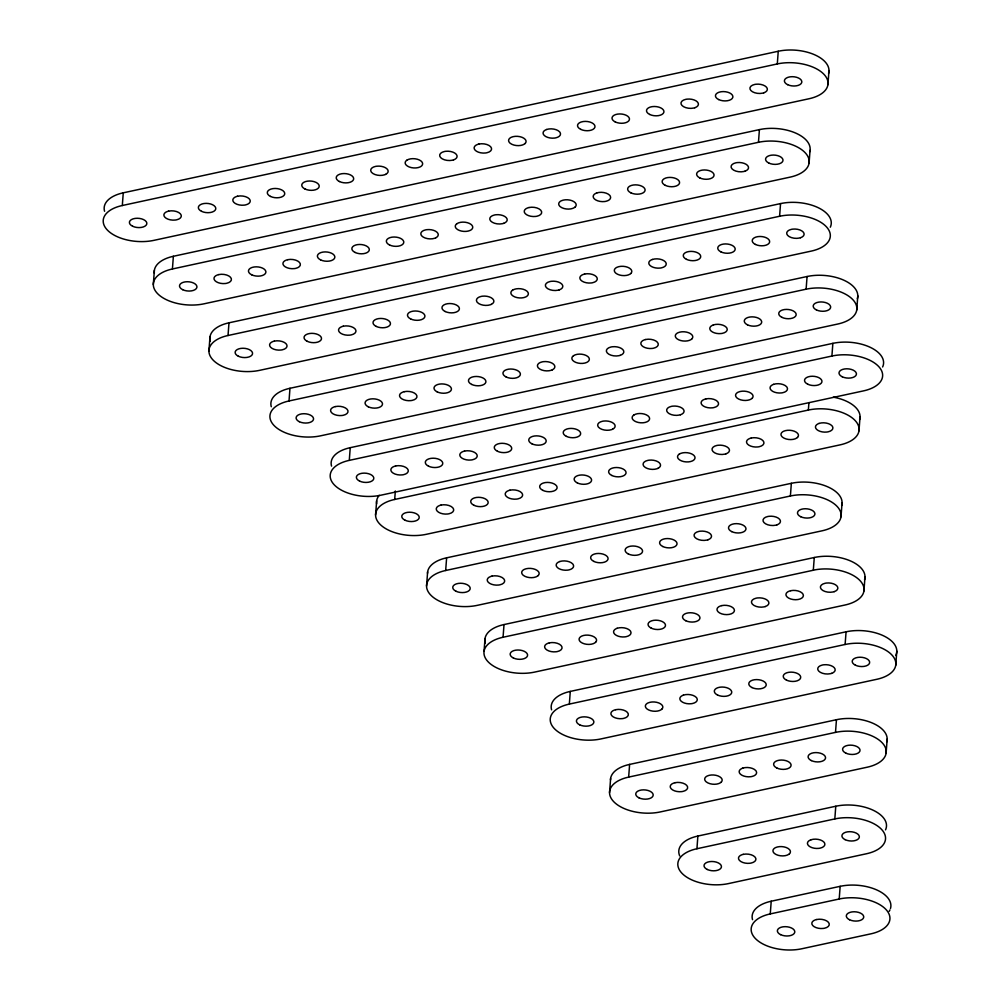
<?xml version="1.0" encoding="UTF-8"?>
<svg xmlns="http://www.w3.org/2000/svg" width="1000" height="1000" viewBox="0 0 1000 1000"><rect width="100%" height="100%" fill="white"/><g stroke="black" fill="none" stroke-linecap="round" stroke-linejoin="round"><path stroke-width="1.5" d="M122.312 205.512L777.3 63.938A34.987 18.538 4.3 0 1 824.25 74.625A34.987 18.538 4.3 0 1 808.925 98.775L153.925 240.35A34.987 18.538 4.3 0 1 106.988 229.662A34.987 18.538 4.3 0 1 122.312 205.512L123.263 192.825L778.25 51.25A34.987 18.538 4.3 0 1 814.625 54.763A34.987 18.538 4.3 0 1 828.55 73.463M153.312 284.488L154.375 270.35M172.425 268.975L758.462 142.3A34.987 18.538 4.3 0 1 805.413 152.988A34.987 18.538 4.3 0 1 790.088 177.138L204.037 303.812A34.987 18.538 4.3 0 1 157.1 293.125A34.987 18.538 4.3 0 1 172.425 268.975L173.375 256.288L759.412 129.613A34.987 18.538 4.3 0 1 795.788 133.125A34.987 18.538 4.3 0 1 809.712 151.825M208.912 351L209.988 336.875M228.025 335.5L779.6 216.262A34.987 18.538 4.3 0 1 826.55 226.962A34.987 18.538 4.3 0 1 811.213 251.112L259.65 370.337A34.987 18.538 4.3 0 1 212.7 359.65A34.987 18.538 4.3 0 1 228.025 335.5L228.988 322.812L780.55 203.588A34.987 18.538 4.3 0 1 818.025 207.6A34.987 18.538 4.3 0 1 830.3 227.2M289.025 400.962L806.112 289.188A34.987 18.538 4.3 0 1 853.062 299.887A34.987 18.538 4.3 0 1 837.738 324.038L320.637 435.812A34.987 18.538 4.3 0 1 273.688 425.112A34.987 18.538 4.3 0 1 289.025 400.962L289.975 388.288L807.075 276.512A34.987 18.538 4.3 0 1 843.45 280.025A34.987 18.538 4.3 0 1 857.362 298.725M349.288 460.363L831.912 356.037A34.987 18.538 4.3 0 1 878.863 366.725A34.987 18.538 4.3 0 1 863.525 390.875L380.9 495.2A34.987 18.538 4.3 0 1 333.963 484.513A34.987 18.538 4.3 0 1 349.288 460.363L350.238 447.675L832.862 343.35A34.987 18.538 4.3 0 1 870.325 347.362A34.987 18.538 4.3 0 1 882.613 366.975M375.575 514.975L376.65 500.838M394.688 499.462L808.363 410.05A34.987 18.538 4.3 0 1 855.312 420.737A34.987 18.538 4.3 0 1 839.987 444.888L426.312 534.312A34.987 18.538 4.3 0 1 379.363 523.612A34.987 18.538 4.3 0 1 394.688 499.462L395.325 491.012M426.55 586.013L427.625 571.875M445.662 570.5L790.4 495.988A34.987 18.538 4.3 0 1 837.337 506.675A34.987 18.538 4.3 0 1 822.013 530.825L477.287 605.35A34.987 18.538 4.3 0 1 430.337 594.65A34.987 18.538 4.3 0 1 445.662 570.5L446.625 557.825L791.35 483.3A34.987 18.538 4.3 0 1 827.725 486.825A34.987 18.538 4.3 0 1 841.637 505.525M484.062 651.3L485.012 638.625M503.062 637.25L815.812 569.7A34.987 18.538 4.3 0 1 855.713 576.987L857.412 578.225A34.987 18.538 4.3 0 1 862.35 583.675L863.1 585.125A34.987 18.538 4.3 0 1 844.938 605.025L534.675 672.087A34.987 18.538 4.3 0 1 487.738 661.4A34.987 18.538 4.3 0 1 503.062 637.25L504.012 624.562L814.275 557.5A34.987 18.538 4.3 0 1 850.65 561.013A34.987 18.538 4.3 0 1 864.562 579.712M569.338 704.087L845.113 644.475A34.987 18.538 4.3 0 1 892.062 655.163A34.987 18.538 4.3 0 1 876.737 679.312L600.95 738.925A34.987 18.538 4.3 0 1 554 728.238A34.987 18.538 4.3 0 1 569.338 704.087L570.288 691.413L846.075 631.8A34.987 18.538 4.3 0 1 883.538 635.812A34.987 18.538 4.3 0 1 895.825 655.413M609.55 792.613L610.612 778.475M628.663 777.1L835.5 732.387A34.987 18.538 4.3 0 1 882.45 743.075A34.987 18.538 4.3 0 1 867.113 767.225L660.275 811.938A34.987 18.538 4.3 0 1 613.325 801.25A34.987 18.538 4.3 0 1 628.663 777.1L629.612 764.412L836.45 719.712A34.987 18.538 4.3 0 1 872.825 723.225A34.987 18.538 4.3 0 1 886.737 741.925M696.925 848.737L834.825 818.925A34.987 18.538 4.3 0 1 881.762 829.613A34.987 18.538 4.3 0 1 866.438 853.763L728.55 883.575A34.987 18.538 4.3 0 1 681.6 872.887A34.987 18.538 4.3 0 1 696.925 848.737L697.875 836.05L835.775 806.237A34.987 18.538 4.3 0 1 873.238 810.263A34.987 18.538 4.3 0 1 885.525 829.862M758.462 142.3L759.412 129.613M777.3 63.938L778.25 51.25M779.6 216.262L780.55 203.588M809.087 163.075L810.037 150.4M790.4 495.988L791.35 483.3M806.112 289.188L807.075 276.512M827.925 84.712L828.988 70.588M770.263 913.913L839.212 899A34.987 18.538 4.3 0 1 886.162 909.7A34.987 18.538 4.3 0 1 870.837 933.85L801.888 948.75A34.987 18.538 4.3 0 1 754.938 938.062A34.987 18.538 4.3 0 1 770.263 913.913L771.225 901.225L840.163 886.325A34.987 18.538 4.3 0 1 876.538 889.837A34.987 18.538 4.3 0 1 890.462 908.538M808.363 410.05L808.9 403M813.312 570.175L814.275 557.5M831.912 356.037L832.862 343.35M841.012 516.775L842.075 502.638M856.737 309.975L857.8 295.837M835.5 732.387L836.45 719.712M858.988 430.825L860.05 416.7M845.113 644.475L846.075 631.8M834.825 818.925L835.775 806.237M839.212 899L840.163 886.325M863.938 590.962L865 576.825M886.112 753.175L887.175 739.038M895.738 665.263L896.8 651.125M210.3 341.25A34.987 18.538 4.3 0 1 228.988 322.812M376.637 503.762A34.987 18.538 4.3 0 1 379.212 495.325M833.325 397.163A34.987 18.538 4.3 0 1 859.613 419.575M331.55 466.112A34.987 18.538 4.3 0 1 350.238 447.675M271.288 406.725A34.987 18.538 4.3 0 1 289.975 388.288M154.362 273.263A34.987 18.538 4.3 0 1 173.375 256.288M104.575 211.275A34.987 18.538 4.3 0 1 123.263 192.825M485.325 643A34.987 18.538 4.3 0 1 504.012 624.562M427.512 573.325A34.987 18.538 4.3 0 1 446.625 557.825M551.6 709.85A34.987 18.538 4.3 0 1 570.288 691.413M610.5 779.925A34.987 18.538 4.3 0 1 629.612 764.412M679.725 855.95A34.987 18.538 4.3 0 1 697.875 836.05M889.925 909.938A34.987 18.538 4.3 0 1 889.175 911.3M752.537 919.663A34.987 18.538 4.3 0 1 771.225 901.225M406.85 160.2L406.138 160.787A8.75 4.638 4.3 0 0 405.6 164.3L406.125 165A8.75 4.638 4.3 0 0 420.075 166.938L420.962 166.438A8.75 4.638 4.3 0 0 421.688 161.637L420.975 160.975A8.75 4.638 4.3 0 0 406.85 160.2M525.1 143.5L524.375 144.088A8.75 4.638 4.3 0 1 510.25 143.312L509.538 142.65A8.75 4.638 4.3 0 1 510.275 137.85L511.163 137.338A8.75 4.638 4.3 0 1 525.112 139.288L525.638 139.987A8.75 4.638 4.3 0 1 525.1 143.5M456.962 223.663L456.238 224.25A8.75 4.638 4.3 0 0 455.712 227.763L456.238 228.463A8.75 4.638 4.3 0 0 470.175 230.4L471.075 229.9A8.75 4.638 4.3 0 0 471.8 225.1L471.087 224.438A8.75 4.638 4.3 0 0 456.962 223.663M575.212 206.962L574.487 207.537A8.75 4.638 4.3 0 1 560.363 206.775L559.65 206.112A8.75 4.638 4.3 0 1 560.375 201.312L561.275 200.8A8.75 4.638 4.3 0 1 575.225 202.75L575.737 203.45A8.75 4.638 4.3 0 1 575.212 206.962M512.562 290.188L511.85 290.763A8.75 4.638 4.3 0 0 511.312 294.288L511.838 294.988A8.75 4.638 4.3 0 0 525.788 296.925L526.675 296.413A8.75 4.638 4.3 0 0 527.413 291.625L526.688 290.963A8.75 4.638 4.3 0 0 512.562 290.188M630.812 273.488L630.1 274.062A8.75 4.638 4.3 0 1 615.975 273.288L615.262 272.625A8.75 4.638 4.3 0 1 615.988 267.825L616.875 267.325A8.75 4.638 4.3 0 1 630.825 269.262L631.35 269.962A8.75 4.638 4.3 0 1 630.812 273.488M573.562 355.662L572.837 356.238A8.75 4.638 4.3 0 0 572.312 359.75L572.825 360.462A8.75 4.638 4.3 0 0 586.775 362.4L587.675 361.887A8.75 4.638 4.3 0 0 588.4 357.088L587.688 356.425A8.75 4.638 4.3 0 0 573.562 355.662M691.8 338.95L691.087 339.538A8.75 4.638 4.3 0 1 676.963 338.762L676.25 338.1A8.75 4.638 4.3 0 1 676.975 333.3L677.862 332.8A8.75 4.638 4.3 0 1 691.812 334.738L692.337 335.438A8.75 4.638 4.3 0 1 691.8 338.95M633.825 415.05L633.112 415.625A8.75 4.638 4.3 0 0 632.575 419.15L633.1 419.85A8.75 4.638 4.3 0 0 647.05 421.788L647.938 421.275A8.75 4.638 4.3 0 0 648.662 416.488L647.95 415.825A8.75 4.638 4.3 0 0 633.825 415.05M679.225 454.162L678.512 454.738A8.75 4.638 4.3 0 0 677.975 458.25L678.5 458.963A8.75 4.638 4.3 0 0 692.45 460.9L693.337 460.387A8.75 4.638 4.3 0 0 694.075 455.588L693.35 454.925A8.75 4.638 4.3 0 0 679.225 454.162M752.075 398.35L751.35 398.925A8.75 4.638 4.3 0 1 737.225 398.15L736.513 397.488A8.75 4.638 4.3 0 1 737.25 392.688L738.138 392.188A8.75 4.638 4.3 0 1 752.087 394.125L752.613 394.825A8.75 4.638 4.3 0 1 752.075 398.35M538.188 575.55L537.475 576.138A8.75 4.638 4.3 0 1 523.35 575.363L522.638 574.7A8.75 4.638 4.3 0 1 523.362 569.9L524.263 569.4A8.75 4.638 4.3 0 1 538.2 571.337L538.725 572.038A8.75 4.638 4.3 0 1 538.188 575.55M797.475 437.45L796.762 438.038A8.75 4.638 4.3 0 1 782.638 437.262L781.925 436.6A8.75 4.638 4.3 0 1 782.65 431.8L783.538 431.3A8.75 4.638 4.3 0 1 797.487 433.237L798.012 433.938A8.75 4.638 4.3 0 1 797.475 437.45M595.588 642.3L594.875 642.875A8.75 4.638 4.3 0 1 580.75 642.1L580.037 641.45A8.75 4.638 4.3 0 1 580.763 636.65L581.65 636.138A8.75 4.638 4.3 0 1 595.6 638.075L596.125 638.787A8.75 4.638 4.3 0 1 595.588 642.3M661.862 709.137L661.137 709.725A8.75 4.638 4.3 0 1 647.013 708.95L646.3 708.288A8.75 4.638 4.3 0 1 647.038 703.487L647.925 702.987A8.75 4.638 4.3 0 1 661.875 704.925L662.387 705.625A8.75 4.638 4.3 0 1 661.862 709.137M721.188 782.15L720.475 782.738A8.75 4.638 4.3 0 1 706.35 781.963L705.625 781.3A8.75 4.638 4.3 0 1 706.363 776.5L707.25 776A8.75 4.638 4.3 0 1 721.2 777.938L721.725 778.637A8.75 4.638 4.3 0 1 721.188 782.15M789.45 853.787L788.737 854.362A8.75 4.638 4.3 0 1 774.613 853.587L773.9 852.938A8.75 4.638 4.3 0 1 774.625 848.138L775.512 847.625A8.75 4.638 4.3 0 1 789.463 849.562L789.987 850.263A8.75 4.638 4.3 0 1 789.45 853.787M385.6 174.387L384.55 174.812A8.75 4.638 4.3 0 1 371.65 172.45L371.125 171.75A8.75 4.638 4.3 0 1 375.475 166.412L376.75 166.213A8.75 4.638 4.3 0 1 386.887 168.75A8.75 4.638 4.3 0 1 385.6 174.387M546.675 129.475L545.638 129.887A8.75 4.638 4.3 0 0 544.35 135.538A8.75 4.638 4.3 0 0 554.487 138.075L555.75 137.863A8.75 4.638 4.3 0 0 560.1 132.537L559.587 131.825A8.75 4.638 4.3 0 0 546.675 129.475M435.712 237.85L434.663 238.275A8.75 4.638 4.3 0 1 421.763 235.912L421.238 235.212A8.75 4.638 4.3 0 1 425.588 229.875L426.863 229.662A8.75 4.638 4.3 0 1 436.987 232.213A8.75 4.638 4.3 0 1 435.712 237.85M596.788 192.938L595.75 193.35A8.75 4.638 4.3 0 0 594.462 199A8.75 4.638 4.3 0 0 604.6 201.537L605.862 201.325A8.75 4.638 4.3 0 0 610.212 196L609.688 195.287A8.75 4.638 4.3 0 0 596.788 192.938M491.312 304.375L490.275 304.788A8.75 4.638 4.3 0 1 477.362 302.438L476.85 301.737A8.75 4.638 4.3 0 1 481.2 296.4L482.463 296.188A8.75 4.638 4.3 0 1 492.6 298.738A8.75 4.638 4.3 0 1 491.312 304.375M652.4 259.462L651.35 259.875A8.75 4.638 4.3 0 0 650.062 265.512A8.75 4.638 4.3 0 0 660.2 268.062L661.462 267.85A8.75 4.638 4.3 0 0 665.825 262.512L665.3 261.812A8.75 4.638 4.3 0 0 652.4 259.462M552.3 369.85L551.263 370.262A8.75 4.638 4.3 0 1 538.35 367.912L537.837 367.212A8.75 4.638 4.3 0 1 542.188 361.875L543.45 361.662A8.75 4.638 4.3 0 1 553.587 364.212A8.75 4.638 4.3 0 1 552.3 369.85M713.388 324.925L712.337 325.35A8.75 4.638 4.3 0 0 711.05 330.988A8.75 4.638 4.3 0 0 721.188 333.537L722.463 333.325A8.75 4.638 4.3 0 0 726.812 327.987L726.287 327.287A8.75 4.638 4.3 0 0 713.388 324.925M612.575 429.237L611.525 429.65A8.75 4.638 4.3 0 1 598.625 427.3L598.1 426.6A8.75 4.638 4.3 0 1 602.45 421.262L603.725 421.05A8.75 4.638 4.3 0 1 613.862 423.6A8.75 4.638 4.3 0 1 612.575 429.237M773.65 384.325L772.613 384.738A8.75 4.638 4.3 0 0 771.325 390.375A8.75 4.638 4.3 0 0 781.462 392.925L782.725 392.713A8.75 4.638 4.3 0 0 787.075 387.375L786.562 386.675A8.75 4.638 4.3 0 0 773.65 384.325M657.975 468.35L656.938 468.762A8.75 4.638 4.3 0 1 644.025 466.413L643.5 465.7A8.75 4.638 4.3 0 1 647.862 460.375L649.125 460.163A8.75 4.638 4.3 0 1 659.262 462.713A8.75 4.638 4.3 0 1 657.975 468.35M819.05 423.425L818.012 423.85A8.75 4.638 4.3 0 0 816.725 429.487A8.75 4.638 4.3 0 0 826.862 432.038L828.125 431.825A8.75 4.638 4.3 0 0 832.487 426.488L831.963 425.788A8.75 4.638 4.3 0 0 819.05 423.425M559.775 561.525L558.725 561.95A8.75 4.638 4.3 0 0 557.438 567.587A8.75 4.638 4.3 0 0 567.575 570.138L568.85 569.925A8.75 4.638 4.3 0 0 573.2 564.587L572.675 563.888A8.75 4.638 4.3 0 0 559.775 561.525M617.163 628.275L616.125 628.688A8.75 4.638 4.3 0 0 614.837 634.325A8.75 4.638 4.3 0 0 624.975 636.875L626.237 636.663A8.75 4.638 4.3 0 0 630.6 631.325L630.075 630.625A8.75 4.638 4.3 0 0 617.163 628.275M683.438 695.113L682.4 695.537A8.75 4.638 4.3 0 0 681.112 701.175A8.75 4.638 4.3 0 0 691.25 703.725L692.513 703.512A8.75 4.638 4.3 0 0 696.862 698.175L696.35 697.475A8.75 4.638 4.3 0 0 683.438 695.113M742.763 768.125L741.725 768.538A8.75 4.638 4.3 0 0 740.438 774.188A8.75 4.638 4.3 0 0 750.575 776.725L751.838 776.525A8.75 4.638 4.3 0 0 756.2 771.188L755.675 770.487A8.75 4.638 4.3 0 0 742.763 768.125M811.038 839.762L809.987 840.175A8.75 4.638 4.3 0 0 808.7 845.812A8.75 4.638 4.3 0 0 818.838 848.363L820.113 848.15A8.75 4.638 4.3 0 0 824.463 842.812L823.938 842.113A8.75 4.638 4.3 0 0 811.038 839.762M721.75 605.6L720.588 605.913A8.75 4.638 4.3 0 0 721.737 613.875A8.75 4.638 4.3 0 0 734.438 610.438A8.75 4.638 4.3 0 0 721.75 605.6M790.7 590.7L789.538 591.013A8.75 4.638 4.3 0 0 790.675 598.975A8.75 4.638 4.3 0 0 803.388 595.525A8.75 4.638 4.3 0 0 790.7 590.7M168.637 211.125L167.475 211.438A8.75 4.638 4.3 0 0 164.812 217.162A8.75 4.638 4.3 0 0 175.275 220.05L176.55 219.838A8.75 4.638 4.3 0 0 180.375 213.8A8.75 4.638 4.3 0 0 168.637 211.125M237.587 196.225L236.425 196.537A8.75 4.638 4.3 0 0 233.75 202.262A8.75 4.638 4.3 0 0 244.225 205.138L245.487 204.938A8.75 4.638 4.3 0 0 249.325 198.9A8.75 4.638 4.3 0 0 237.587 196.225M478.9 144.062L477.725 144.375A8.75 4.638 4.3 0 0 475.062 150.1A8.75 4.638 4.3 0 0 485.538 152.988L486.8 152.775A8.75 4.638 4.3 0 0 490.637 146.738A8.75 4.638 4.3 0 0 478.9 144.062M453.5 159.913L452.325 160.225A8.75 4.638 4.3 0 1 440.6 157.55A8.75 4.638 4.3 0 1 444.425 151.512L445.688 151.3A8.75 4.638 4.3 0 1 456.163 154.188A8.75 4.638 4.3 0 1 453.5 159.913M694.812 107.75L693.637 108.062A8.75 4.638 4.3 0 1 681.912 105.388A8.75 4.638 4.3 0 1 685.738 99.35L687 99.138A8.75 4.638 4.3 0 1 697.475 102.025A8.75 4.638 4.3 0 1 694.812 107.75M763.763 92.837L762.588 93.162A8.75 4.638 4.3 0 1 750.85 90.487A8.75 4.638 4.3 0 1 754.688 84.45L755.95 84.237A8.75 4.638 4.3 0 1 766.425 87.125A8.75 4.638 4.3 0 1 763.763 92.837M218.75 274.587L217.587 274.9A8.75 4.638 4.3 0 0 214.925 280.625A8.75 4.638 4.3 0 0 225.387 283.512L226.65 283.3A8.75 4.638 4.3 0 0 230.487 277.262A8.75 4.638 4.3 0 0 218.75 274.587M287.7 259.688L286.525 260A8.75 4.638 4.3 0 0 283.863 265.725A8.75 4.638 4.3 0 0 294.337 268.6L295.6 268.4A8.75 4.638 4.3 0 0 299.438 262.362A8.75 4.638 4.3 0 0 287.7 259.688M529.012 207.525L527.837 207.838A8.75 4.638 4.3 0 0 525.175 213.562A8.75 4.638 4.3 0 0 535.65 216.438L536.912 216.238A8.75 4.638 4.3 0 0 540.75 210.2A8.75 4.638 4.3 0 0 529.012 207.525M503.612 223.363L502.438 223.688A8.75 4.638 4.3 0 1 490.7 221.012A8.75 4.638 4.3 0 1 494.538 214.975L495.8 214.762A8.75 4.638 4.3 0 1 506.275 217.65A8.75 4.638 4.3 0 1 503.612 223.363M744.925 171.213L743.75 171.525A8.75 4.638 4.3 0 1 732.013 168.85A8.75 4.638 4.3 0 1 735.85 162.812L737.113 162.6A8.75 4.638 4.3 0 1 747.588 165.487A8.75 4.638 4.3 0 1 744.925 171.213M274.363 341.112L273.188 341.425A8.75 4.638 4.3 0 0 270.525 347.15A8.75 4.638 4.3 0 0 281 350.025L282.262 349.825A8.75 4.638 4.3 0 0 286.1 343.775A8.75 4.638 4.3 0 0 274.363 341.112M343.3 326.2L342.137 326.525A8.75 4.638 4.3 0 0 339.475 332.238A8.75 4.638 4.3 0 0 349.95 335.125L351.213 334.913A8.75 4.638 4.3 0 0 355.037 328.875A8.75 4.638 4.3 0 0 343.3 326.2M584.612 274.037L583.45 274.363A8.75 4.638 4.3 0 0 580.788 280.087A8.75 4.638 4.3 0 0 591.25 282.962L592.525 282.75A8.75 4.638 4.3 0 0 596.35 276.712A8.75 4.638 4.3 0 0 584.612 274.037M559.212 289.887L558.05 290.2A8.75 4.638 4.3 0 1 546.312 287.538A8.75 4.638 4.3 0 1 550.15 281.5L551.413 281.288A8.75 4.638 4.3 0 1 561.875 284.163A8.75 4.638 4.3 0 1 559.212 289.887M800.525 237.725L799.362 238.05A8.75 4.638 4.3 0 1 787.625 235.375A8.75 4.638 4.3 0 1 791.45 229.338L792.725 229.125A8.75 4.638 4.3 0 1 803.188 232.013A8.75 4.638 4.3 0 1 800.525 237.725M335.35 406.575L334.175 406.9A8.75 4.638 4.3 0 0 331.512 412.612A8.75 4.638 4.3 0 0 341.987 415.5L343.25 415.288A8.75 4.638 4.3 0 0 347.088 409.25A8.75 4.638 4.3 0 0 335.35 406.575M404.3 391.675L403.125 392A8.75 4.638 4.3 0 0 400.462 397.713A8.75 4.638 4.3 0 0 410.938 400.6L412.2 400.387A8.75 4.638 4.3 0 0 416.037 394.35A8.75 4.638 4.3 0 0 404.3 391.675M645.612 339.513L644.438 339.837A8.75 4.638 4.3 0 0 641.775 345.55A8.75 4.638 4.3 0 0 652.25 348.438L653.512 348.225A8.75 4.638 4.3 0 0 657.35 342.188A8.75 4.638 4.3 0 0 645.612 339.513M620.212 355.363L619.038 355.675A8.75 4.638 4.3 0 1 607.3 353A8.75 4.638 4.3 0 1 611.138 346.962L612.4 346.763A8.75 4.638 4.3 0 1 622.875 349.637A8.75 4.638 4.3 0 1 620.212 355.363M395.613 465.975L394.45 466.287A8.75 4.638 4.3 0 0 391.788 472.013A8.75 4.638 4.3 0 0 402.25 474.888L403.525 474.688A8.75 4.638 4.3 0 0 407.35 468.638A8.75 4.638 4.3 0 0 395.613 465.975M464.562 451.062L463.387 451.388A8.75 4.638 4.3 0 0 460.725 457.1A8.75 4.638 4.3 0 0 471.2 459.988L472.463 459.775A8.75 4.638 4.3 0 0 476.3 453.738A8.75 4.638 4.3 0 0 464.562 451.062M705.875 398.9L704.7 399.225A8.75 4.638 4.3 0 0 702.038 404.95A8.75 4.638 4.3 0 0 712.513 407.825L713.775 407.612A8.75 4.638 4.3 0 0 717.613 401.575A8.75 4.638 4.3 0 0 705.875 398.9M680.475 414.75L679.3 415.062A8.75 4.638 4.3 0 1 667.575 412.4A8.75 4.638 4.3 0 1 671.4 406.362L672.663 406.15A8.75 4.638 4.3 0 1 683.138 409.025A8.75 4.638 4.3 0 1 680.475 414.75M441.025 505.075L439.85 505.4A8.75 4.638 4.3 0 0 437.188 511.112A8.75 4.638 4.3 0 0 447.663 514L448.925 513.787A8.75 4.638 4.3 0 0 452.762 507.75A8.75 4.638 4.3 0 0 441.025 505.075M509.963 490.175L508.8 490.5A8.75 4.638 4.3 0 0 506.138 496.213A8.75 4.638 4.3 0 0 516.6 499.1L517.875 498.888A8.75 4.638 4.3 0 0 521.7 492.85A8.75 4.638 4.3 0 0 509.963 490.175M751.275 438.013L750.113 438.338A8.75 4.638 4.3 0 0 747.45 444.05A8.75 4.638 4.3 0 0 757.913 446.938L759.188 446.725A8.75 4.638 4.3 0 0 763.012 440.688A8.75 4.638 4.3 0 0 751.275 438.013M725.875 453.862L724.712 454.175A8.75 4.638 4.3 0 1 712.975 451.5A8.75 4.638 4.3 0 1 716.8 445.462L718.075 445.262A8.75 4.638 4.3 0 1 728.538 448.137A8.75 4.638 4.3 0 1 725.875 453.862M492 576.112L490.825 576.438A8.75 4.638 4.3 0 0 488.162 582.15A8.75 4.638 4.3 0 0 498.638 585.037L499.9 584.825A8.75 4.638 4.3 0 0 503.738 578.787A8.75 4.638 4.3 0 0 492 576.112M707.913 539.8L706.737 540.112A8.75 4.638 4.3 0 1 695 537.45A8.75 4.638 4.3 0 1 698.838 531.413L700.1 531.2A8.75 4.638 4.3 0 1 710.575 534.075A8.75 4.638 4.3 0 1 707.913 539.8M776.85 524.9L775.688 525.212A8.75 4.638 4.3 0 1 763.95 522.537A8.75 4.638 4.3 0 1 767.775 516.5L769.05 516.3A8.75 4.638 4.3 0 1 779.513 519.175A8.75 4.638 4.3 0 1 776.85 524.9M549.388 642.862L548.225 643.175A8.75 4.638 4.3 0 0 545.562 648.9A8.75 4.638 4.3 0 0 556.025 651.775L557.3 651.575A8.75 4.638 4.3 0 0 561.125 645.537A8.75 4.638 4.3 0 0 549.388 642.862M765.3 606.538L764.137 606.862A8.75 4.638 4.3 0 1 752.4 604.188A8.75 4.638 4.3 0 1 756.225 598.15L757.5 597.938A8.75 4.638 4.3 0 1 767.962 600.825A8.75 4.638 4.3 0 1 765.3 606.538M834.25 591.638L833.075 591.962A8.75 4.638 4.3 0 1 821.338 589.288A8.75 4.638 4.3 0 1 825.175 583.25L826.438 583.038A8.75 4.638 4.3 0 1 836.912 585.913A8.75 4.638 4.3 0 1 834.25 591.638M615.662 709.7L614.487 710.025A8.75 4.638 4.3 0 0 611.825 715.738A8.75 4.638 4.3 0 0 622.3 718.625L623.562 718.413A8.75 4.638 4.3 0 0 627.4 712.375A8.75 4.638 4.3 0 0 615.662 709.7M831.575 673.388L830.4 673.7A8.75 4.638 4.3 0 1 818.662 671.038A8.75 4.638 4.3 0 1 822.5 664.987L823.763 664.788A8.75 4.638 4.3 0 1 834.237 667.663A8.75 4.638 4.3 0 1 831.575 673.388M674.987 782.712L673.825 783.025A8.75 4.638 4.3 0 0 671.162 788.75A8.75 4.638 4.3 0 0 681.625 791.637L682.887 791.425A8.75 4.638 4.3 0 0 686.725 785.387A8.75 4.638 4.3 0 0 674.987 782.712M743.263 854.35L742.087 854.663A8.75 4.638 4.3 0 0 739.425 860.387A8.75 4.638 4.3 0 0 749.9 863.263L751.162 863.05A8.75 4.638 4.3 0 0 754.987 857.013A8.75 4.638 4.3 0 0 743.263 854.35M816.6 919.525L815.425 919.837A8.75 4.638 4.3 0 0 812.763 925.562A8.75 4.638 4.3 0 0 823.238 928.438L824.5 928.238A8.75 4.638 4.3 0 0 828.337 922.2A8.75 4.638 4.3 0 0 816.6 919.525M376.225 326.413A8.75 4.638 4.3 0 0 390.35 324.312A8.75 4.638 4.3 0 0 378.612 318.6A8.75 4.638 4.3 0 0 376.225 326.413M238.337 356.225A8.75 4.638 4.3 0 0 252.463 354.113A8.75 4.638 4.3 0 0 240.725 348.413A8.75 4.638 4.3 0 0 238.337 356.225M445.175 311.512A8.75 4.638 4.3 0 0 459.3 309.4A8.75 4.638 4.3 0 0 447.562 303.7A8.75 4.638 4.3 0 0 445.175 311.512M307.275 341.325A8.75 4.638 4.3 0 0 321.4 339.212A8.75 4.638 4.3 0 0 309.662 333.5A8.75 4.638 4.3 0 0 307.275 341.325M410.7 318.962A8.75 4.638 4.3 0 0 424.825 316.85A8.75 4.638 4.3 0 0 413.088 311.15A8.75 4.638 4.3 0 0 410.7 318.962M755.438 244.45A8.75 4.638 4.3 0 0 769.55 242.338A8.75 4.638 4.3 0 0 757.812 236.637A8.75 4.638 4.3 0 0 755.438 244.45M720.962 251.9A8.75 4.638 4.3 0 0 735.088 249.788A8.75 4.638 4.3 0 0 723.35 244.088A8.75 4.638 4.3 0 0 720.962 251.9M686.488 259.35A8.75 4.638 4.3 0 0 700.612 257.238A8.75 4.638 4.3 0 0 688.875 251.537A8.75 4.638 4.3 0 0 686.488 259.35M542.888 490.387A8.75 4.638 4.3 0 0 557.013 488.275A8.75 4.638 4.3 0 0 545.275 482.575A8.75 4.638 4.3 0 0 542.888 490.387M405 520.2A8.75 4.638 4.3 0 0 419.125 518.088A8.75 4.638 4.3 0 0 407.388 512.375A8.75 4.638 4.3 0 0 405 520.2M611.838 475.487A8.75 4.638 4.3 0 0 625.962 473.375A8.75 4.638 4.3 0 0 614.225 467.675A8.75 4.638 4.3 0 0 611.838 475.487M473.938 505.288A8.75 4.638 4.3 0 0 488.062 503.188A8.75 4.638 4.3 0 0 476.325 497.475A8.75 4.638 4.3 0 0 473.938 505.288M577.362 482.938A8.75 4.638 4.3 0 0 591.487 480.825A8.75 4.638 4.3 0 0 579.75 475.125A8.75 4.638 4.3 0 0 577.362 482.938M497.488 451.275A8.75 4.638 4.3 0 0 511.613 449.175A8.75 4.638 4.3 0 0 499.875 443.462A8.75 4.638 4.3 0 0 497.488 451.275M359.588 481.087A8.75 4.638 4.3 0 0 373.713 478.975A8.75 4.638 4.3 0 0 361.975 473.275A8.75 4.638 4.3 0 0 359.588 481.087M566.425 436.375A8.75 4.638 4.3 0 0 580.55 434.263A8.75 4.638 4.3 0 0 568.812 428.562A8.75 4.638 4.3 0 0 566.425 436.375M428.537 466.188A8.75 4.638 4.3 0 0 442.663 464.075A8.75 4.638 4.3 0 0 430.925 458.363A8.75 4.638 4.3 0 0 428.537 466.188M531.962 443.825A8.75 4.638 4.3 0 0 546.087 441.712A8.75 4.638 4.3 0 0 534.35 436.012A8.75 4.638 4.3 0 0 531.962 443.825M842.212 376.763A8.75 4.638 4.3 0 0 856.338 374.65A8.75 4.638 4.3 0 0 844.6 368.95A8.75 4.638 4.3 0 0 842.212 376.763M807.738 384.212A8.75 4.638 4.3 0 0 821.862 382.1A8.75 4.638 4.3 0 0 810.125 376.4A8.75 4.638 4.3 0 0 807.738 384.212M437.212 391.887A8.75 4.638 4.3 0 0 451.337 389.775A8.75 4.638 4.3 0 0 439.6 384.075A8.75 4.638 4.3 0 0 437.212 391.887M299.325 421.7A8.75 4.638 4.3 0 0 313.45 419.588A8.75 4.638 4.3 0 0 301.712 413.875A8.75 4.638 4.3 0 0 299.325 421.7M506.163 376.987A8.75 4.638 4.3 0 0 520.288 374.875A8.75 4.638 4.3 0 0 508.55 369.175A8.75 4.638 4.3 0 0 506.163 376.987M368.275 406.788A8.75 4.638 4.3 0 0 382.4 404.688A8.75 4.638 4.3 0 0 370.662 398.975A8.75 4.638 4.3 0 0 368.275 406.788M471.688 384.438A8.75 4.638 4.3 0 0 485.812 382.325A8.75 4.638 4.3 0 0 474.075 376.625A8.75 4.638 4.3 0 0 471.688 384.438M816.425 309.925A8.75 4.638 4.3 0 0 830.55 307.812A8.75 4.638 4.3 0 0 818.812 302.1A8.75 4.638 4.3 0 0 816.425 309.925M781.95 317.375A8.75 4.638 4.3 0 0 796.075 315.262A8.75 4.638 4.3 0 0 784.338 309.562A8.75 4.638 4.3 0 0 781.95 317.375M747.475 324.825A8.75 4.638 4.3 0 0 761.6 322.713A8.75 4.638 4.3 0 0 749.862 317.013A8.75 4.638 4.3 0 0 747.475 324.825M320.625 259.9A8.75 4.638 4.3 0 0 334.75 257.787A8.75 4.638 4.3 0 0 323.013 252.075A8.75 4.638 4.3 0 0 320.625 259.9M182.725 289.7A8.75 4.638 4.3 0 0 196.85 287.587A8.75 4.638 4.3 0 0 185.113 281.887A8.75 4.638 4.3 0 0 182.725 289.7M389.562 244.988A8.75 4.638 4.3 0 0 403.688 242.887A8.75 4.638 4.3 0 0 391.95 237.175A8.75 4.638 4.3 0 0 389.562 244.988M251.675 274.8A8.75 4.638 4.3 0 0 265.8 272.688A8.75 4.638 4.3 0 0 254.062 266.988A8.75 4.638 4.3 0 0 251.675 274.8M355.087 252.45A8.75 4.638 4.3 0 0 369.212 250.338A8.75 4.638 4.3 0 0 357.475 244.625A8.75 4.638 4.3 0 0 355.087 252.45M699.825 177.925A8.75 4.638 4.3 0 0 713.95 175.825A8.75 4.638 4.3 0 0 702.212 170.113A8.75 4.638 4.3 0 0 699.825 177.925M768.775 163.025A8.75 4.638 4.3 0 0 782.9 160.912A8.75 4.638 4.3 0 0 771.162 155.213A8.75 4.638 4.3 0 0 768.775 163.025M665.35 185.375A8.75 4.638 4.3 0 0 679.475 183.275A8.75 4.638 4.3 0 0 667.738 177.562A8.75 4.638 4.3 0 0 665.35 185.375M630.875 192.838A8.75 4.638 4.3 0 0 645 190.725A8.75 4.638 4.3 0 0 633.263 185.012A8.75 4.638 4.3 0 0 630.875 192.838M270.512 196.438A8.75 4.638 4.3 0 0 284.637 194.325A8.75 4.638 4.3 0 0 272.9 188.625A8.75 4.638 4.3 0 0 270.512 196.438M132.613 226.238A8.75 4.638 4.3 0 0 146.738 224.137A8.75 4.638 4.3 0 0 135 218.425A8.75 4.638 4.3 0 0 132.613 226.238M339.45 181.537A8.75 4.638 4.3 0 0 353.575 179.425A8.75 4.638 4.3 0 0 341.838 173.713A8.75 4.638 4.3 0 0 339.45 181.537M201.562 211.337A8.75 4.638 4.3 0 0 215.688 209.225A8.75 4.638 4.3 0 0 203.95 203.525A8.75 4.638 4.3 0 0 201.562 211.337M304.988 188.988A8.75 4.638 4.3 0 0 319.113 186.875A8.75 4.638 4.3 0 0 307.375 181.163A8.75 4.638 4.3 0 0 304.988 188.988M649.712 114.462A8.75 4.638 4.3 0 0 663.838 112.362A8.75 4.638 4.3 0 0 652.1 106.65A8.75 4.638 4.3 0 0 649.712 114.462M787.613 84.663A8.75 4.638 4.3 0 0 801.725 82.55A8.75 4.638 4.3 0 0 789.987 76.85A8.75 4.638 4.3 0 0 787.613 84.663M718.662 99.562A8.75 4.638 4.3 0 0 732.788 97.45A8.75 4.638 4.3 0 0 721.05 91.75A8.75 4.638 4.3 0 0 718.662 99.562M615.237 121.925A8.75 4.638 4.3 0 0 629.362 119.812A8.75 4.638 4.3 0 0 617.625 114.1A8.75 4.638 4.3 0 0 615.237 121.925M580.763 129.375A8.75 4.638 4.3 0 0 594.888 127.263A8.75 4.638 4.3 0 0 583.15 121.55A8.75 4.638 4.3 0 0 580.763 129.375M651.263 628.162A8.75 4.638 4.3 0 0 665.387 626.062A8.75 4.638 4.3 0 0 653.65 620.35A8.75 4.638 4.3 0 0 651.263 628.162M685.738 620.712A8.75 4.638 4.3 0 0 699.85 618.612A8.75 4.638 4.3 0 0 688.112 612.9A8.75 4.638 4.3 0 0 685.738 620.712M513.362 657.975A8.75 4.638 4.3 0 0 527.487 655.863A8.75 4.638 4.3 0 0 515.75 650.163A8.75 4.638 4.3 0 0 513.362 657.975M662.812 546.525A8.75 4.638 4.3 0 0 676.938 544.412A8.75 4.638 4.3 0 0 665.2 538.713A8.75 4.638 4.3 0 0 662.812 546.525M800.7 516.712A8.75 4.638 4.3 0 0 814.825 514.612A8.75 4.638 4.3 0 0 803.088 508.9A8.75 4.638 4.3 0 0 800.7 516.712M731.75 531.625A8.75 4.638 4.3 0 0 745.875 529.513A8.75 4.638 4.3 0 0 734.137 523.8A8.75 4.638 4.3 0 0 731.75 531.625M628.337 553.975A8.75 4.638 4.3 0 0 642.463 551.862A8.75 4.638 4.3 0 0 630.725 546.163A8.75 4.638 4.3 0 0 628.337 553.975M455.975 591.237A8.75 4.638 4.3 0 0 470.1 589.125A8.75 4.638 4.3 0 0 458.363 583.413A8.75 4.638 4.3 0 0 455.975 591.237M593.862 561.425A8.75 4.638 4.3 0 0 607.987 559.312A8.75 4.638 4.3 0 0 596.25 553.612A8.75 4.638 4.3 0 0 593.862 561.425M717.525 695.013A8.75 4.638 4.3 0 0 731.65 692.9A8.75 4.638 4.3 0 0 719.912 687.2A8.75 4.638 4.3 0 0 717.525 695.013M786.475 680.113A8.75 4.638 4.3 0 0 800.6 678A8.75 4.638 4.3 0 0 788.863 672.288A8.75 4.638 4.3 0 0 786.475 680.113M752 687.562A8.75 4.638 4.3 0 0 766.125 685.45A8.75 4.638 4.3 0 0 754.388 679.75A8.75 4.638 4.3 0 0 752 687.562M855.425 665.2A8.75 4.638 4.3 0 0 869.55 663.1A8.75 4.638 4.3 0 0 857.812 657.387A8.75 4.638 4.3 0 0 855.425 665.2M579.637 724.812A8.75 4.638 4.3 0 0 593.763 722.712A8.75 4.638 4.3 0 0 582.025 717A8.75 4.638 4.3 0 0 579.637 724.812M638.962 797.825A8.75 4.638 4.3 0 0 653.088 795.713A8.75 4.638 4.3 0 0 641.35 790.013A8.75 4.638 4.3 0 0 638.962 797.825M776.862 768.025A8.75 4.638 4.3 0 0 790.987 765.913A8.75 4.638 4.3 0 0 779.237 760.2A8.75 4.638 4.3 0 0 776.862 768.025M811.325 760.575A8.75 4.638 4.3 0 0 825.45 758.462A8.75 4.638 4.3 0 0 813.713 752.75A8.75 4.638 4.3 0 0 811.325 760.575M845.8 753.112A8.75 4.638 4.3 0 0 859.925 751.012A8.75 4.638 4.3 0 0 848.188 745.3A8.75 4.638 4.3 0 0 845.8 753.112M707.237 869.463A8.75 4.638 4.3 0 0 721.35 867.35A8.75 4.638 4.3 0 0 709.613 861.65A8.75 4.638 4.3 0 0 707.237 869.463M845.125 839.65A8.75 4.638 4.3 0 0 859.25 837.55A8.75 4.638 4.3 0 0 847.513 831.838A8.75 4.638 4.3 0 0 845.125 839.65M849.513 919.737A8.75 4.638 4.3 0 0 863.637 917.625A8.75 4.638 4.3 0 0 851.9 911.925A8.75 4.638 4.3 0 0 849.513 919.737M780.575 934.638A8.75 4.638 4.3 0 0 794.7 932.525A8.75 4.638 4.3 0 0 782.962 926.825A8.75 4.638 4.3 0 0 780.575 934.638"/></g></svg>
